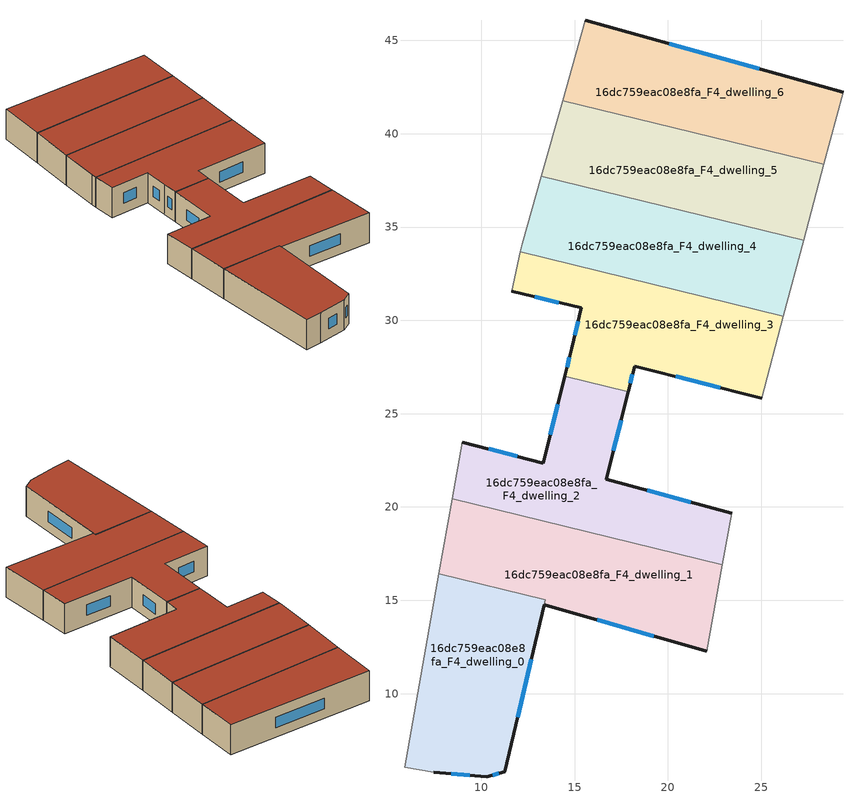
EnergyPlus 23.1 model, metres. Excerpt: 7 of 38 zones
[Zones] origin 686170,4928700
16dc759eac08e8fa_F4_dwelling_0
 floor to 16dc759eac08e8fa_F3_dwelling_0 (EU_floor_Construction): 13.43,15.02 11.25,5.82 10.3,5.53 7.46,5.79 5.88,6.04 7.72,16.41 z12
 wall outside (EU_wall_Construction): 7.46,5.79 10.3,5.53 11.25,5.82 13.37,14.76 z12:15
 wall adiabatic (EU_wall_Construction): 7.72,16.41 5.88,6.04 7.46,5.79 z12:15
 wall to 16dc759eac08e8fa_F4_dwelling_1 (EU_wall_Construction): 13.37,14.76 13.43,15.02 7.72,16.41 z12:15
 window (EU_Window_Construction): 11.94,8.73 12.68,11.85 / 10.61,5.63 10.94,5.73 / 8.38,5.71 9.38,5.62 z12.98:14.02
 roof outside (EU_roof_Construction): 11.25,5.82 13.37,14.76 13.43,15.02 7.72,16.41 5.88,6.04 7.46,5.79 10.3,5.53 z15
16dc759eac08e8fa_F4_dwelling_1
 floor to 16dc759eac08e8fa_F3_dwelling_1 (EU_floor_Construction): 22.92,16.91 22.07,12.26 13.37,14.76 13.43,15.02 7.72,16.41 8.43,20.45 z12
 wall outside (EU_wall_Construction): 13.37,14.76 22.07,12.26 z12:15
 wall adiabatic (EU_wall_Construction): 8.43,20.45 7.72,16.41 / 22.07,12.26 22.92,16.91 z12:15
 wall to 16dc759eac08e8fa_F4_dwelling_2 (EU_wall_Construction): 22.92,16.91 8.43,20.45 z12:15
 window (EU_Window_Construction): 16.2,13.95 19.24,13.08 z12.98:14.02
 roof outside (EU_roof_Construction): 22.07,12.26 22.92,16.91 8.43,20.45 7.72,16.41 13.43,15.02 13.37,14.76 z15
16dc759eac08e8fa_F4_dwelling_2
 floor to 16dc759eac08e8fa_F3_dwelling_2 (EU_floor_Construction): 17.87,26.18 16.7,21.49 23.42,19.67 22.92,16.91 8.43,20.45 8.97,23.47 13.33,22.35 14.47,27.01 z12
 wall outside (EU_wall_Construction): 14.47,27.01 13.33,22.35 8.97,23.47 / 23.42,19.67 16.7,21.49 17.87,26.18 z12:15
 wall adiabatic (EU_wall_Construction): 8.97,23.47 8.43,20.45 / 22.92,16.91 23.42,19.67 z12:15
 wall to 16dc759eac08e8fa_F4_dwelling_3 (EU_wall_Construction): 17.87,26.18 14.47,27.01 z12:15
 window (EU_Window_Construction): 11.91,22.72 10.39,23.11 / 14.1,25.5 13.7,23.87 / 17.08,23.02 17.49,24.66 / 21.23,20.26 18.88,20.9 z12.98:14.02
 roof outside (EU_roof_Construction): 22.92,16.91 23.42,19.67 16.7,21.49 17.87,26.18 14.47,27.01 13.33,22.35 8.97,23.47 8.43,20.45 z15
16dc759eac08e8fa_F4_dwelling_3
 floor to 16dc759eac08e8fa_F3_dwelling_3 (EU_floor_Construction): 26.19,30.23 25.02,25.83 18.21,27.55 17.87,26.18 14.47,27.01 14.84,28.49 15.36,30.66 11.64,31.55 12.09,33.66 z12
 wall outside (EU_wall_Construction): 17.87,26.18 18.21,27.55 25.02,25.83 / 11.64,31.55 15.36,30.66 14.84,28.49 14.47,27.01 z12:15
 wall to 16dc759eac08e8fa_F4_dwelling_4 (EU_wall_Construction): 26.19,30.23 12.09,33.66 z12:15
 wall adiabatic (EU_wall_Construction): 25.02,25.83 26.19,30.23 / 12.09,33.66 11.64,31.55 z12:15
 window (EU_Window_Construction): 20.42,26.99 22.8,26.39 / 17.98,26.63 18.1,27.11 / 14.72,28.01 14.59,27.49 / 15.19,29.96 15.01,29.2 / 12.85,31.26 14.15,30.95 z12.98:14.02
 roof outside (EU_roof_Construction): 25.02,25.83 26.19,30.23 12.09,33.66 11.64,31.55 15.36,30.66 14.84,28.49 14.47,27.01 17.87,26.18 18.21,27.55 z15
16dc759eac08e8fa_F4_dwelling_4
 floor to 16dc759eac08e8fa_F3_dwelling_4 (EU_floor_Construction): 27.27,34.29 26.19,30.23 12.09,33.66 12.19,34.1 13.21,37.71 z12
 wall adiabatic (EU_wall_Construction): 26.19,30.23 27.27,34.29 / 13.21,37.71 12.19,34.1 12.09,33.66 z12:15
 wall to 16dc759eac08e8fa_F4_dwelling_5 (EU_wall_Construction): 27.27,34.29 13.21,37.71 z12:15
 roof outside (EU_roof_Construction): 26.19,30.23 27.27,34.29 13.21,37.71 12.19,34.1 12.09,33.66 z15
16dc759eac08e8fa_F4_dwelling_5
 floor to 16dc759eac08e8fa_F3_dwelling_5 (EU_floor_Construction): 28.35,38.36 27.27,34.29 13.21,37.71 14.36,41.78 z12
 wall adiabatic (EU_wall_Construction): 14.36,41.78 13.21,37.71 / 27.27,34.29 28.35,38.36 z12:15
 wall to 16dc759eac08e8fa_F4_dwelling_6 (EU_wall_Construction): 28.35,38.36 14.36,41.78 z12:15
 roof outside (EU_roof_Construction): 27.27,34.29 28.35,38.36 14.36,41.78 13.21,37.71 z15
16dc759eac08e8fa_F4_dwelling_6
 floor to 16dc759eac08e8fa_F3_dwelling_6 (EU_floor_Construction): 29.38,42.22 28.35,38.36 14.36,41.78 15.58,46.09 z12
 wall outside (EU_wall_Construction): 29.38,42.22 15.58,46.09 z12:15
 wall adiabatic (EU_wall_Construction): 15.58,46.09 14.36,41.78 / 28.35,38.36 29.38,42.22 z12:15
 window (EU_Window_Construction): 24.89,43.48 20.07,44.83 z12.98:14.02
 roof outside (EU_roof_Construction): 28.35,38.36 29.38,42.22 15.58,46.09 14.36,41.78 z15
[Building]
EU S2 Campaign: North Axis=0; Terrain=City; Solar Distribution=FullExterior
[Site:Location]
Bologna: Latitude=44.5; Longitude=11.25; Time Zone=1; Elevation=37
[SizingPeriod:WeatherFileDays]
AnnualSizingPeriod: Begin Month=1; Begin Day of Month=1; End Month=12; End Day of Month=31; Day of Week for Start Day=Monday; Use Weather File Daylight Saving Period=No; Use Weather File Rain and Snow Indicators=No
[MATERIAL]
EU_InternalMass_Material: Roughness=MediumRough; Thickness=0.1; Conductivity=1; Density=1800; Specific Heat=900; Thermal Absorptance=0.9; Solar Absorptance=0.7; Visible Absorptance=0.7
[MATERIAL:NOMASS] Roughness=MediumRough; Thermal Absorptance=0.9; Solar Absorptance=0.7; Visible Absorptance=0.7
Name | Thermal Resistance
EU_wall_NoMass | 0.905828
EU_roof_NoMass | 0.37593
EU_floor_NoMass | 0.67114
[WINDOWMATERIAL:SIMPLEGLAZINGSYSTEM]
EU_Window_SimpleGlazing: UFactor=4.52486; Solar Heat Gain Coefficient=0.85; Visible Transmittance=0.85
[CONSTRUCTION]
EU_wall_Construction: EU_wall_NoMass
EU_roof_Construction: EU_roof_NoMass
EU_floor_Construction: EU_floor_NoMass
EU_Window_Construction: EU_Window_SimpleGlazing
EU_InternalMass_Construction: EU_InternalMass_Material
[ZONE] Type=1; Multiplier=1; Ceiling Height=autocalculate; Floor Area=autocalculate; Part of Total Floor Area=Yes
Name | Volume
16dc759eac08e8fa_F4_dwelling_0 | 170.457
16dc759eac08e8fa_F4_dwelling_1 | 194.812
16dc759eac08e8fa_F4_dwelling_2; 16dc759eac08e8fa_F4_dwelling_3 | 182.678
16dc759eac08e8fa_F4_dwelling_4 | 182.689
16dc759eac08e8fa_F4_dwelling_5 | 182.659
16dc759eac08e8fa_F4_dwelling_6 | 182.67
[INTERNALMASS] Construction=EU_InternalMass_Construction
Name | Zone or ZoneList | Surface Area
16dc759eac08e8fa_F4_dwelling_0_EU_InternalMass | 16dc759eac08e8fa_F4_dwelling_0 | 56.846
16dc759eac08e8fa_F4_dwelling_1_EU_InternalMass | 16dc759eac08e8fa_F4_dwelling_1 | 64.9365
16dc759eac08e8fa_F4_dwelling_2_EU_InternalMass | 16dc759eac08e8fa_F4_dwelling_2 | 60.8933
16dc759eac08e8fa_F4_dwelling_3_EU_InternalMass | 16dc759eac08e8fa_F4_dwelling_3 | 60.8932
16dc759eac08e8fa_F4_dwelling_4_EU_InternalMass | 16dc759eac08e8fa_F4_dwelling_4 | 60.8966
16dc759eac08e8fa_F4_dwelling_5_EU_InternalMass | 16dc759eac08e8fa_F4_dwelling_5 | 60.8864
16dc759eac08e8fa_F4_dwelling_6_EU_InternalMass | 16dc759eac08e8fa_F4_dwelling_6 | 60.8902
[OTHEREQUIPMENT] Fuel Type=Electricity; Design Level Calculation Method=Watts/Area; Power per Zone Floor Area=1; Fraction Latent=0; Fraction Radiant=0; Fraction Lost=0; Carbon Dioxide Generation Rate=0; EndUse Subcategory=EU_Step8_InternalGains
Name | Zone or ZoneList or Space or SpaceList | Schedule
EU_Step8_InternalGain_16dc759eac08e8fa_F4_dwelling_0_f000 | 16dc759eac08e8fa_F4_dwelling_0 | EU_Step8_GainSchedule_16dc759eac08e8fa_F4_dwelling_0_f000
EU_Step8_InternalGain_16dc759eac08e8fa_F4_dwelling_1_f000 | 16dc759eac08e8fa_F4_dwelling_1 | EU_Step8_GainSchedule_16dc759eac08e8fa_F4_dwelling_1_f000
EU_Step8_InternalGain_16dc759eac08e8fa_F4_dwelling_2_f000 | 16dc759eac08e8fa_F4_dwelling_2 | EU_Step8_GainSchedule_16dc759eac08e8fa_F4_dwelling_2_f000
EU_Step8_InternalGain_16dc759eac08e8fa_F4_dwelling_3_f000 | 16dc759eac08e8fa_F4_dwelling_3 | EU_Step8_GainSchedule_16dc759eac08e8fa_F4_dwelling_3_f000
EU_Step8_InternalGain_16dc759eac08e8fa_F4_dwelling_4_f000 | 16dc759eac08e8fa_F4_dwelling_4 | EU_Step8_GainSchedule_16dc759eac08e8fa_F4_dwelling_4_f000
EU_Step8_InternalGain_16dc759eac08e8fa_F4_dwelling_5_f000 | 16dc759eac08e8fa_F4_dwelling_5 | EU_Step8_GainSchedule_16dc759eac08e8fa_F4_dwelling_5_f000
EU_Step8_InternalGain_16dc759eac08e8fa_F4_dwelling_6_f000 | 16dc759eac08e8fa_F4_dwelling_6 | EU_Step8_GainSchedule_16dc759eac08e8fa_F4_dwelling_6_f000
[ZONEVENTILATION:DESIGNFLOWRATE] Schedule=EU_AlwaysOn; Design Flow Rate Calculation Method=AirChanges/Hour; Air Changes per Hour=0.73129; Ventilation Type=Natural; Fan Pressure Rise=0; Fan Total Efficiency=1; Constant Term Coefficient=1; Temperature Term Coefficient=0; Velocity Term Coefficient=0; Velocity Squared Term Coefficient=0; Minimum Indoor Temperature=-100; Maximum Indoor Temperature=100; Delta Temperature=-100; Minimum Outdoor Temperature=-100; Maximum Outdoor Temperature=100; Maximum Wind Speed=40
Name | Zone or ZoneList or Space or SpaceList
EU_ConstantAir_16dc759eac08e8fa_F4_dwelling_0 | 16dc759eac08e8fa_F4_dwelling_0
EU_ConstantAir_16dc759eac08e8fa_F4_dwelling_1 | 16dc759eac08e8fa_F4_dwelling_1
EU_ConstantAir_16dc759eac08e8fa_F4_dwelling_2 | 16dc759eac08e8fa_F4_dwelling_2
EU_ConstantAir_16dc759eac08e8fa_F4_dwelling_3 | 16dc759eac08e8fa_F4_dwelling_3
EU_ConstantAir_16dc759eac08e8fa_F4_dwelling_4 | 16dc759eac08e8fa_F4_dwelling_4
EU_ConstantAir_16dc759eac08e8fa_F4_dwelling_5 | 16dc759eac08e8fa_F4_dwelling_5
EU_ConstantAir_16dc759eac08e8fa_F4_dwelling_6 | 16dc759eac08e8fa_F4_dwelling_6
[HVACTEMPLATE:THERMOSTAT] Constant Heating Setpoint=20; Constant Cooling Setpoint=50
EU_HeatOnly_16dc759eac08e8fa_F0_dwelling_0; EU_HeatOnly_16dc759eac08e8fa_F0_dwelling_1; EU_HeatOnly_16dc759eac08e8fa_F0_dwelling_2; EU_HeatOnly_16dc759eac08e8fa_F0_dwelling_3; EU_HeatOnly_16dc759eac08e8fa_F0_dwelling_4; EU_HeatOnly_16dc759eac08e8fa_F0_dwelling_5; EU_HeatOnly_16dc759eac08e8fa_F0_dwelling_6; EU_HeatOnly_16dc759eac08e8fa_F0_dwelling_7; EU_HeatOnly_16dc759eac08e8fa_F1_dwelling_0; EU_HeatOnly_16dc759eac08e8fa_F1_dwelling_1; EU_HeatOnly_16dc759eac08e8fa_F1_dwelling_2; EU_HeatOnly_16dc759eac08e8fa_F1_dwelling_3; EU_HeatOnly_16dc759eac08e8fa_F1_dwelling_4; EU_HeatOnly_16dc759eac08e8fa_F1_dwelling_5; EU_HeatOnly_16dc759eac08e8fa_F1_dwelling_6; EU_HeatOnly_16dc759eac08e8fa_F1_dwelling_7; EU_HeatOnly_16dc759eac08e8fa_F2_dwelling_0; EU_HeatOnly_16dc759eac08e8fa_F2_dwelling_1; EU_HeatOnly_16dc759eac08e8fa_F2_dwelling_2; EU_HeatOnly_16dc759eac08e8fa_F2_dwelling_3; EU_HeatOnly_16dc759eac08e8fa_F2_dwelling_4; EU_HeatOnly_16dc759eac08e8fa_F2_dwelling_5; EU_HeatOnly_16dc759eac08e8fa_F2_dwelling_6; EU_HeatOnly_16dc759eac08e8fa_F2_dwelling_7; EU_HeatOnly_16dc759eac08e8fa_F3_dwelling_0; EU_HeatOnly_16dc759eac08e8fa_F3_dwelling_1; EU_HeatOnly_16dc759eac08e8fa_F3_dwelling_2; EU_HeatOnly_16dc759eac08e8fa_F3_dwelling_3; EU_HeatOnly_16dc759eac08e8fa_F3_dwelling_4; EU_HeatOnly_16dc759eac08e8fa_F3_dwelling_5; EU_HeatOnly_16dc759eac08e8fa_F3_dwelling_6; EU_HeatOnly_16dc759eac08e8fa_F4_dwelling_0; EU_HeatOnly_16dc759eac08e8fa_F4_dwelling_1; EU_HeatOnly_16dc759eac08e8fa_F4_dwelling_2; EU_HeatOnly_16dc759eac08e8fa_F4_dwelling_3; EU_HeatOnly_16dc759eac08e8fa_F4_dwelling_4; EU_HeatOnly_16dc759eac08e8fa_F4_dwelling_5; EU_HeatOnly_16dc759eac08e8fa_F4_dwelling_6
[HVACTEMPLATE:ZONE:IDEALLOADSAIRSYSTEM] System Availability Schedule=EU_AlwaysOn; Maximum Heating Supply Air Temperature=50; Minimum Cooling Supply Air Temperature=13; Maximum Heating Supply Air Humidity Ratio=0.0156; Minimum Cooling Supply Air Humidity Ratio=0.0077; Heating Limit=NoLimit; Cooling Limit=NoLimit; Heating Availability Schedule=EU_AlwaysOn; Cooling Availability Schedule=EU_CoolingOff; Dehumidification Control Type=ConstantSensibleHeatRatio; Cooling Sensible Heat Ratio=0.7; Dehumidification Setpoint=60; Humidification Control Type=None; Humidification Setpoint=30; Outdoor Air Method=None; Outdoor Air Flow Rate per Person=0.00944; Outdoor Air Flow Rate per Zone Floor Area=0; Outdoor Air Flow Rate per Zone=0; Demand Controlled Ventilation Type=None; Outdoor Air Economizer Type=NoEconomizer; Heat Recovery Type=None; Sensible Heat Recovery Effectiveness=0.7; Latent Heat Recovery Effectiveness=0.65
Name | Template Thermostat
16dc759eac08e8fa_F4_dwelling_0 | EU_HeatOnly_16dc759eac08e8fa_F4_dwelling_0
16dc759eac08e8fa_F4_dwelling_1 | EU_HeatOnly_16dc759eac08e8fa_F4_dwelling_1
16dc759eac08e8fa_F4_dwelling_2 | EU_HeatOnly_16dc759eac08e8fa_F4_dwelling_2
16dc759eac08e8fa_F4_dwelling_3 | EU_HeatOnly_16dc759eac08e8fa_F4_dwelling_3
16dc759eac08e8fa_F4_dwelling_4 | EU_HeatOnly_16dc759eac08e8fa_F4_dwelling_4
16dc759eac08e8fa_F4_dwelling_5 | EU_HeatOnly_16dc759eac08e8fa_F4_dwelling_5
16dc759eac08e8fa_F4_dwelling_6 | EU_HeatOnly_16dc759eac08e8fa_F4_dwelling_6
[SIZING:ZONE] Zone Cooling Design Supply Air Temperature Input Method=SupplyAirTemperature; Zone Cooling Design Supply Air Temperature=13; Zone Heating Design Supply Air Temperature Input Method=SupplyAirTemperature; Zone Heating Design Supply Air Temperature=50; Zone Cooling Design Supply Air Humidity Ratio=0.008; Zone Heating Design Supply Air Humidity Ratio=0.008; Cooling Design Air Flow Method=DesignDay; Cooling Design Air Flow Rate=0; Cooling Minimum Air Flow per Zone Floor Area=0.000762; Cooling Minimum Air Flow=0; Cooling Minimum Air Flow Fraction=0.2; Heating Design Air Flow Method=DesignDay; Heating Design Air Flow Rate=0; Heating Maximum Air Flow per Zone Floor Area=0.002032; Heating Maximum Air Flow=0.141576; Heating Maximum Air Flow Fraction=0.3; Account for Dedicated Outdoor Air System=No; Dedicated Outdoor Air System Control Strategy=NeutralSupplyAir; Dedicated Outdoor Air Low Setpoint Temperature for Design=autosize; Dedicated Outdoor Air High Setpoint Temperature for Design=autosize; Zone Load Sizing Method=Sensible Load Only No Latent Load; Zone Latent Cooling Design Supply Air Humidity Ratio Input Method=HumidityRatioDifference; Zone Cooling Design Supply Air Humidity Ratio Difference=0.005; Zone Latent Heating Design Supply Air Humidity Ratio Input Method=HumidityRatioDifference; Zone Humidification Design Supply Air Humidity Ratio Difference=0.005
16dc759eac08e8fa_F4_dwelling_0; 16dc759eac08e8fa_F4_dwelling_1; 16dc759eac08e8fa_F4_dwelling_2; 16dc759eac08e8fa_F4_dwelling_3; 16dc759eac08e8fa_F4_dwelling_4; 16dc759eac08e8fa_F4_dwelling_5; 16dc759eac08e8fa_F4_dwelling_6
[SCHEDULE:CONSTANT]
Name | Hourly Value
EU_AlwaysOn | 1
EU_CoolingOff | 0
[SCHEDULE:FILE] Column Number=1; Rows to Skip at Top=0; Number of Hours of Data=8760; Column Separator=Comma; Interpolate to Timestep=No; Minutes per Item=60; Adjust Schedule for Daylight Savings=Yes
Name | File
EU_Step8_GainSchedule_16dc759eac08e8fa_F4_dwelling_0_f000 | ../../schedules/16dc759eac08e8fa/16dc759eac08e8fa_F4_dwelling_0_f000_gain.csv
EU_Step8_GainSchedule_16dc759eac08e8fa_F4_dwelling_1_f000 | ../../schedules/16dc759eac08e8fa/16dc759eac08e8fa_F4_dwelling_1_f000_gain.csv
EU_Step8_GainSchedule_16dc759eac08e8fa_F4_dwelling_2_f000 | ../../schedules/16dc759eac08e8fa/16dc759eac08e8fa_F4_dwelling_2_f000_gain.csv
EU_Step8_GainSchedule_16dc759eac08e8fa_F4_dwelling_3_f000 | ../../schedules/16dc759eac08e8fa/16dc759eac08e8fa_F4_dwelling_3_f000_gain.csv
EU_Step8_GainSchedule_16dc759eac08e8fa_F4_dwelling_4_f000 | ../../schedules/16dc759eac08e8fa/16dc759eac08e8fa_F4_dwelling_4_f000_gain.csv
EU_Step8_GainSchedule_16dc759eac08e8fa_F4_dwelling_5_f000 | ../../schedules/16dc759eac08e8fa/16dc759eac08e8fa_F4_dwelling_5_f000_gain.csv
EU_Step8_GainSchedule_16dc759eac08e8fa_F4_dwelling_6_f000 | ../../schedules/16dc759eac08e8fa/16dc759eac08e8fa_F4_dwelling_6_f000_gain.csv
